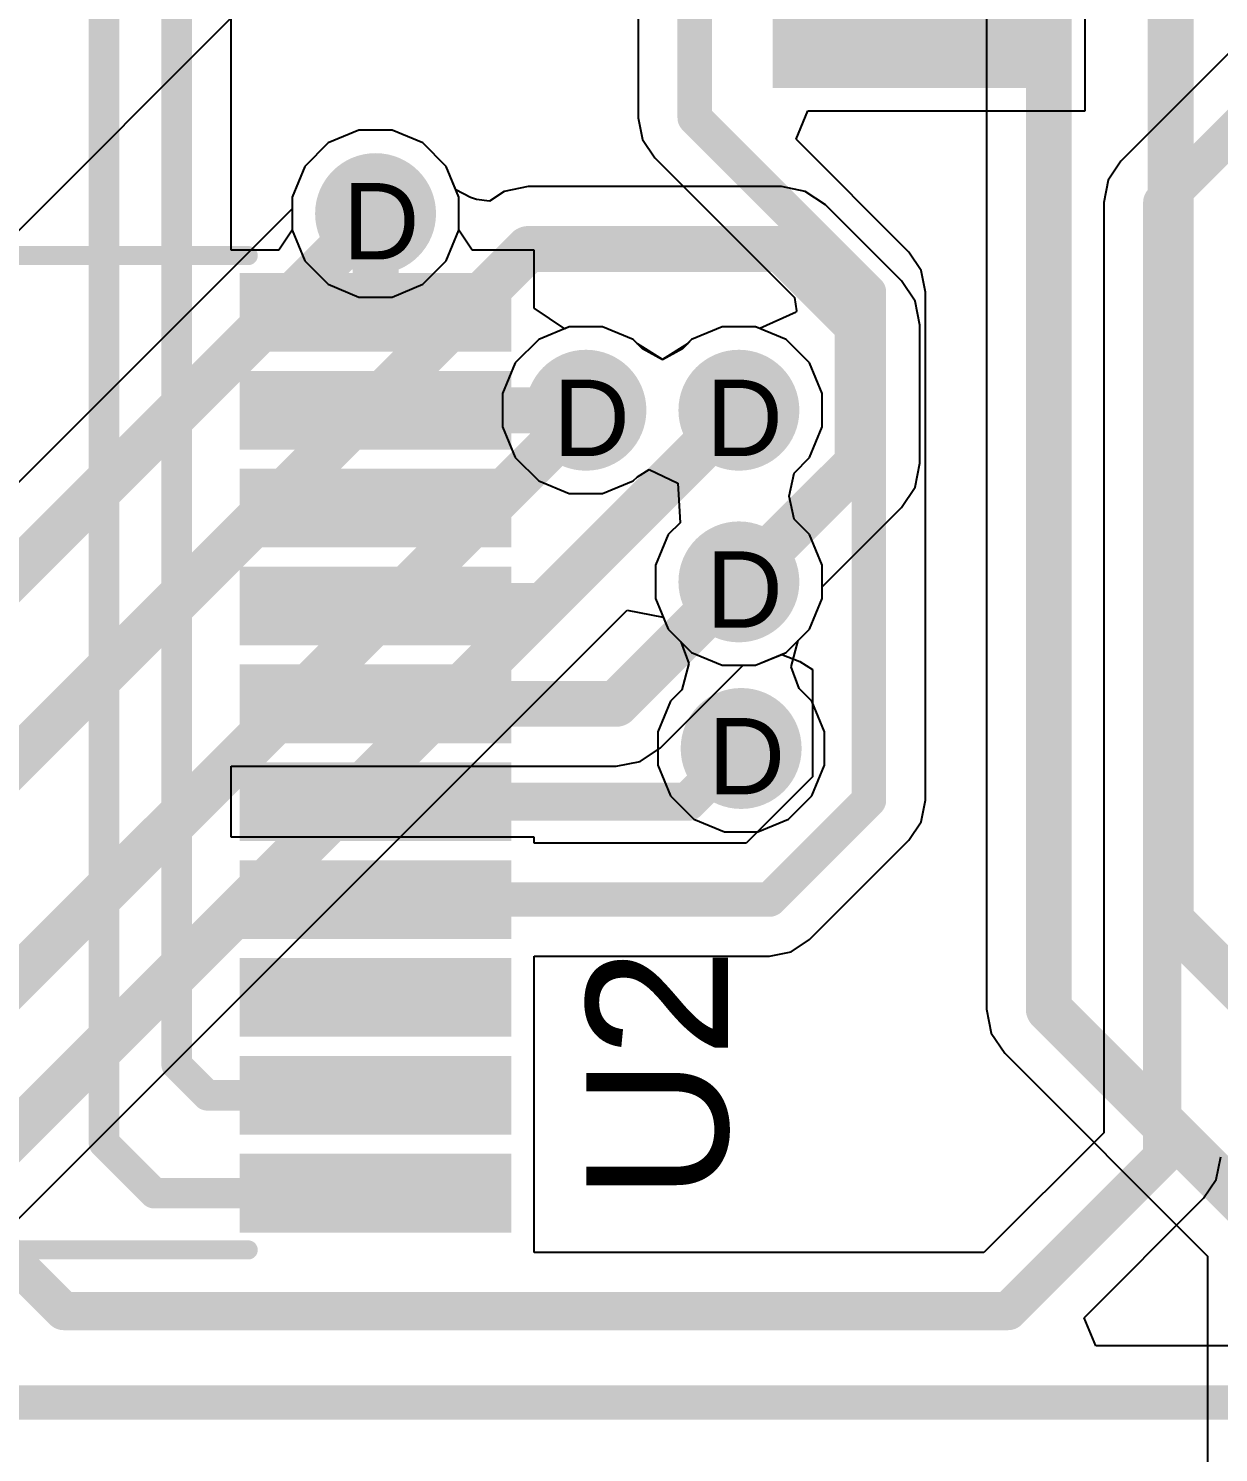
# Model space of a CAD drawing. Header units: inches. Extents: x 0 to 5401, y 0 to 5414.
# Drawn here: x 53.55 to 61.45, y 48.51 to 57.97 of the extents above; entities that cross this region are included whole.
import ezdxf

# ---------------------------------------------------------------- set-up
doc = ezdxf.new("R2010")
doc.units = ezdxf.units.IN
for name, color, linetype in [('Bottom Layer', 5, 'Continuous'), ('Bottom Solder', 6, 'Continuous'), ('Drill Drawing', 1, 'Continuous'), ('Layer 1', 16, 'Continuous'), ('Layer 2', 76, 'Continuous'), ('Top Layer', 1, 'Continuous'), ('Top Overlay', 2, 'Continuous'), ('Top Paste', 8, 'Continuous'), ('Top Solder', 216, 'Continuous'), ('Via Holes', 16, 'Continuous')]:
    doc.layers.add(name, color=color, linetype=linetype)
doc.styles.add('Arial', font='', dxfattribs={"height": 0.2})
doc.styles.get('Arial').set_extended_font_data('Arial')

# ---------------------------------------------------------------- blocks, each defined once
blk = doc.blocks.new('TSSOP_20_34')
at = {"layer": 'Top Layer'}
for points in [[(-2, 3.085), (-2, 2.765), (-3.6, 2.765), (-3.6, 3.085)], [(3.6, 3.085), (3.6, 2.765), (2, 2.765), (2, 3.085)], [(-2, 2.435), (-2, 2.115), (-3.6, 2.115), (-3.6, 2.435)], [(3.6, 2.435), (3.6, 2.115), (2, 2.115), (2, 2.435)], [(-2, 1.785), (-2, 1.465), (-3.6, 1.465), (-3.6, 1.785)], [(3.6, 1.785), (3.6, 1.465), (2, 1.465), (2, 1.785)], [(-2, 1.135), (-2, 0.815), (-3.6, 0.815), (-3.6, 1.135)], [(3.6, 1.135), (3.6, 0.815), (2, 0.815), (2, 1.135)], [(-2, 0.485), (-2, 0.165), (-3.6, 0.165), (-3.6, 0.485)], [(3.6, 0.485), (3.6, 0.165), (2, 0.165), (2, 0.485)], [(-2, -0.165), (-2, -0.485), (-3.6, -0.485), (-3.6, -0.165)], [(3.6, -0.165), (3.6, -0.485), (2, -0.485), (2, -0.165)], [(-2, -0.815), (-2, -1.135), (-3.6, -1.135), (-3.6, -0.815)], [(3.6, -0.815), (3.6, -1.135), (2, -1.135), (2, -0.815)], [(-2, -1.465), (-2, -1.785), (-3.6, -1.785), (-3.6, -1.465)], [(3.6, -1.465), (3.6, -1.785), (2, -1.785), (2, -1.465)], [(-2, -2.115), (-2, -2.435), (-3.6, -2.435), (-3.6, -2.115)], [(3.6, -2.115), (3.6, -2.435), (2, -2.435), (2, -2.115)], [(-2, -2.765), (-2, -3.085), (-3.6, -3.085), (-3.6, -2.765)], [(3.6, -2.765), (3.6, -3.085), (2, -3.085), (2, -2.765)]]:
    blk.add_hatch(color=1, dxfattribs=at).paths.add_polyline_path(points)
at = {"layer": 'Top Overlay'}
blk.add_hatch(color=2, dxfattribs=at).paths.add_polyline_path([(-1.9066, 2.6924), (-1.7288, 2.6924), (-1.7288, 3.1242), (-1.9066, 3.1242)])
at = {"layer": 'Top Paste'}
for points in [[(-2, 3.085), (-2, 2.765), (-3.6, 2.765), (-3.6, 3.085)], [(3.6, 3.085), (3.6, 2.765), (2, 2.765), (2, 3.085)], [(-2, 2.435), (-2, 2.115), (-3.6, 2.115), (-3.6, 2.435)], [(3.6, 2.435), (3.6, 2.115), (2, 2.115), (2, 2.435)], [(-2, 1.785), (-2, 1.465), (-3.6, 1.465), (-3.6, 1.785)], [(3.6, 1.785), (3.6, 1.465), (2, 1.465), (2, 1.785)], [(-2, 1.135), (-2, 0.815), (-3.6, 0.815), (-3.6, 1.135)], [(3.6, 1.135), (3.6, 0.815), (2, 0.815), (2, 1.135)], [(-2, 0.485), (-2, 0.165), (-3.6, 0.165), (-3.6, 0.485)], [(3.6, 0.485), (3.6, 0.165), (2, 0.165), (2, 0.485)], [(-2, -0.165), (-2, -0.485), (-3.6, -0.485), (-3.6, -0.165)], [(3.6, -0.165), (3.6, -0.485), (2, -0.485), (2, -0.165)], [(-2, -0.815), (-2, -1.135), (-3.6, -1.135), (-3.6, -0.815)], [(3.6, -0.815), (3.6, -1.135), (2, -1.135), (2, -0.815)], [(-2, -1.465), (-2, -1.785), (-3.6, -1.785), (-3.6, -1.465)], [(3.6, -1.465), (3.6, -1.785), (2, -1.785), (2, -1.465)], [(-2, -2.115), (-2, -2.435), (-3.6, -2.435), (-3.6, -2.115)], [(3.6, -2.115), (3.6, -2.435), (2, -2.435), (2, -2.115)], [(-2, -2.765), (-2, -3.085), (-3.6, -3.085), (-3.6, -2.765)], [(3.6, -2.765), (3.6, -3.085), (2, -3.085), (2, -2.765)]]:
    blk.add_hatch(color=8, dxfattribs=at).paths.add_polyline_path(points)
at = {"layer": 'Top Solder'}
for points in [[(-1.8984, 3.1866), (-1.8984, 2.6634), (-3.7016, 2.6634), (-3.7016, 3.1866)], [(3.7016, 3.1866), (3.7016, 2.6634), (1.8984, 2.6634), (1.8984, 3.1866)], [(-1.8984, 2.5366), (-1.8984, 2.0134), (-3.7016, 2.0134), (-3.7016, 2.5366)], [(3.7016, 2.5366), (3.7016, 2.0134), (1.8984, 2.0134), (1.8984, 2.5366)], [(-1.8984, 1.8866), (-1.8984, 1.3634), (-3.7016, 1.3634), (-3.7016, 1.8866)], [(3.7016, 1.8866), (3.7016, 1.3634), (1.8984, 1.3634), (1.8984, 1.8866)], [(-1.8984, 1.2366), (-1.8984, 0.7134), (-3.7016, 0.7134), (-3.7016, 1.2366)], [(3.7016, 1.2366), (3.7016, 0.7134), (1.8984, 0.7134), (1.8984, 1.2366)], [(-1.8984, 0.5866), (-1.8984, 0.0634), (-3.7016, 0.0634), (-3.7016, 0.5866)], [(3.7016, 0.5866), (3.7016, 0.0634), (1.8984, 0.0634), (1.8984, 0.5866)], [(-1.8984, -0.0634), (-1.8984, -0.5866), (-3.7016, -0.5866), (-3.7016, -0.0634)], [(3.7016, -0.0634), (3.7016, -0.5866), (1.8984, -0.5866), (1.8984, -0.0634)], [(-1.8984, -0.7134), (-1.8984, -1.2366), (-3.7016, -1.2366), (-3.7016, -0.7134)], [(3.7016, -0.7134), (3.7016, -1.2366), (1.8984, -1.2366), (1.8984, -0.7134)], [(-1.8984, -1.3634), (-1.8984, -1.8866), (-3.7016, -1.8866), (-3.7016, -1.3634)], [(3.7016, -1.3634), (3.7016, -1.8866), (1.8984, -1.8866), (1.8984, -1.3634)], [(-1.8984, -2.0134), (-1.8984, -2.5366), (-3.7016, -2.5366), (-3.7016, -2.0134)], [(3.7016, -2.0134), (3.7016, -2.5366), (1.8984, -2.5366), (1.8984, -2.0134)], [(-1.8984, -2.6634), (-1.8984, -3.1866), (-3.7016, -3.1866), (-3.7016, -2.6634)], [(3.7016, -2.6634), (3.7016, -3.1866), (1.8984, -3.1866), (1.8984, -2.6634)]]:
    blk.add_hatch(color=216, dxfattribs=at).paths.add_polyline_path(points)
at = {"layer": 'Top Overlay'}
for points in [[(-1.9066, 3.302, 0.127, 0.127, 0), (1.9542, 3.302, 0.127, 0.127, 0)], [(-3.8751, 2.8321, 0.127, 0.127, 0), (-3.8751, 3.0861, 0.127, 0.127, 0)], [(-3.8751, 3.0861, 0.127, 0.127, 0), (-3.7481, 2.9591, 0.127, 0.127, 0)], [(-3.8751, 2.8321, 0.127, 0.127, 0), (-3.7481, 2.9591, 0.127, 0.127, 0)], [(-1.9066, -3.302, 0.127, 0.127, 0), (1.9542, -3.302, 0.127, 0.127, 0)]]:
    blk.add_lwpolyline(points, format="xyseb", dxfattribs=at)
for points in [[(-1.9384, 3.302, 0.0635, 0.0635, 1), (-1.8749, 3.302, 0.0635, 0.0635, 1)], [(1.9224, 3.302, 0.0635, 0.0635, 1), (1.9859, 3.302, 0.0635, 0.0635, 1)], [(-3.9069, 3.0861, 0.0635, 0.0635, 1), (-3.8434, 3.0861, 0.0635, 0.0635, 1)], [(-3.9069, 3.0861, 0.0635, 0.0635, 1), (-3.8434, 3.0861, 0.0635, 0.0635, 1)], [(-3.7799, 2.9591, 0.0635, 0.0635, 1), (-3.7164, 2.9591, 0.0635, 0.0635, 1)], [(-3.7799, 2.9591, 0.0635, 0.0635, 1), (-3.7164, 2.9591, 0.0635, 0.0635, 1)], [(-3.9069, 2.8321, 0.0635, 0.0635, 1), (-3.8434, 2.8321, 0.0635, 0.0635, 1)], [(-3.9069, 2.8321, 0.0635, 0.0635, 1), (-3.8434, 2.8321, 0.0635, 0.0635, 1)], [(-1.9384, -3.302, 0.0635, 0.0635, 1), (-1.8749, -3.302, 0.0635, 0.0635, 1)], [(1.9224, -3.302, 0.0635, 0.0635, 1), (1.9859, -3.302, 0.0635, 0.0635, 1)]]:
    blk.add_lwpolyline(points, format="xyseb", close=True, dxfattribs=at)
blk = doc.blocks.new('B3U_1000P_43')
at = {"layer": 'Top Layer'}
for points in [[(-2.11, 0.86), (-1.29, 0.86), (-1.29, -0.86), (-2.11, -0.86)], [(1.29, 0.86), (2.11, 0.86), (2.11, -0.86), (1.29, -0.86)]]:
    blk.add_hatch(color=1, dxfattribs=at).paths.add_polyline_path(points)
at = {"layer": 'Top Paste'}
for points in [[(-2.11, 0.86), (-1.29, 0.86), (-1.29, -0.86), (-2.11, -0.86)], [(1.29, 0.86), (2.11, 0.86), (2.11, -0.86), (1.29, -0.86)]]:
    blk.add_hatch(color=8, dxfattribs=at).paths.add_polyline_path(points)
at = {"layer": 'Top Solder'}
for points in [[(-2.2116, 0.9616), (-1.1884, 0.9616), (-1.1884, -0.9616), (-2.2116, -0.9616)], [(1.1884, 0.9616), (2.2116, 0.9616), (2.2116, -0.9616), (1.1884, -0.9616)]]:
    blk.add_hatch(color=216, dxfattribs=at).paths.add_polyline_path(points)
at = {"layer": 'Top Overlay'}
for points in [[(-1.5748, 1.016, 0.127, 0.127, 0), (-1.5748, 1.2954, 0.127, 0.127, 0)], [(1.5748, 1.2954, 0.127, 0.127, 0), (-1.5748, 1.2954, 0.127, 0.127, 0)], [(1.5748, 1.016, 0.127, 0.127, 0), (1.5748, 1.2954, 0.127, 0.127, 0)], [(-1.5748, -1.2954, 0.127, 0.127, 0), (-1.5748, -1.016, 0.127, 0.127, 0)], [(1.5748, -1.2954, 0.127, 0.127, 0), (1.5748, -1.016, 0.127, 0.127, 0)], [(1.5748, -1.2954, 0.127, 0.127, 0), (-1.5748, -1.2954, 0.127, 0.127, 0)]]:
    blk.add_lwpolyline(points, format="xyseb", dxfattribs=at)
for points in [[(-1.6065, 1.2954, 0.0635, 0.0635, 1), (-1.5431, 1.2954, 0.0635, 0.0635, 1)], [(-1.6065, 1.2954, 0.0635, 0.0635, 1), (-1.5431, 1.2954, 0.0635, 0.0635, 1)], [(1.5431, 1.2954, 0.0635, 0.0635, 1), (1.6066, 1.2954, 0.0635, 0.0635, 1)], [(1.5431, 1.2954, 0.0635, 0.0635, 1), (1.6066, 1.2954, 0.0635, 0.0635, 1)], [(-1.6065, 1.016, 0.0635, 0.0635, 1), (-1.5431, 1.016, 0.0635, 0.0635, 1)], [(1.5431, 1.016, 0.0635, 0.0635, 1), (1.6066, 1.016, 0.0635, 0.0635, 1)], [(0.6411, 0, 0.254, 0.254, 1), (-0.6411, 0, 0.254, 0.254, 1)], [(-0.7046, 0, 0.127, 0.127, 1), (-0.5776, 0, 0.127, 0.127, 1)], [(0.5776, 0, 0.127, 0.127, 1), (0.7046, 0, 0.127, 0.127, 1)], [(-1.6065, -1.016, 0.0635, 0.0635, 1), (-1.5431, -1.016, 0.0635, 0.0635, 1)], [(1.5431, -1.016, 0.0635, 0.0635, 1), (1.6066, -1.016, 0.0635, 0.0635, 1)], [(-1.6065, -1.2954, 0.0635, 0.0635, 1), (-1.5431, -1.2954, 0.0635, 0.0635, 1)], [(-1.6065, -1.2954, 0.0635, 0.0635, 1), (-1.5431, -1.2954, 0.0635, 0.0635, 1)], [(1.5431, -1.2954, 0.0635, 0.0635, 1), (1.6066, -1.2954, 0.0635, 0.0635, 1)], [(1.5431, -1.2954, 0.0635, 0.0635, 1), (1.6066, -1.2954, 0.0635, 0.0635, 1)]]:
    blk.add_lwpolyline(points, format="xyseb", close=True, dxfattribs=at)

msp = doc.modelspace()

# ---------------------------------------------------------------- hatches: boundary and pattern name
at = {"layer": 'Bottom Layer'}
h = msp.add_hatch(color=5, dxfattribs=at)
edge = h.paths.add_edge_path()
edge.add_arc((55.8546, 56.737), 0.3, 0, 360)
h = msp.add_hatch(color=5, dxfattribs=at)
edge = h.paths.add_edge_path()
edge.add_arc((57.2516, 55.4312), 0.3, 0, 360)
h = msp.add_hatch(color=5, dxfattribs=at)
edge = h.paths.add_edge_path()
edge.add_arc((58.2676, 55.4312), 0.3, 0, 360)
h = msp.add_hatch(color=5, dxfattribs=at)
edge = h.paths.add_edge_path()
edge.add_arc((58.2676, 54.2912), 0.3, 0, 360)
h = msp.add_hatch(color=5, dxfattribs=at)
edge = h.paths.add_edge_path()
edge.add_arc((58.2825, 53.1847), 0.3, 0, 360)
at = {"layer": 'Bottom Solder'}
h = msp.add_hatch(color=6, dxfattribs=at)
edge = h.paths.add_edge_path()
edge.add_arc((55.8546, 56.737), 0.4016, 0, 360)
h = msp.add_hatch(color=6, dxfattribs=at)
edge = h.paths.add_edge_path()
edge.add_arc((57.2516, 55.4312), 0.4016, 0, 360)
h = msp.add_hatch(color=6, dxfattribs=at)
edge = h.paths.add_edge_path()
edge.add_arc((58.2676, 55.4312), 0.4016, 0, 360)
h = msp.add_hatch(color=6, dxfattribs=at)
edge = h.paths.add_edge_path()
edge.add_arc((58.2676, 54.2912), 0.4016, 0, 360)
h = msp.add_hatch(color=6, dxfattribs=at)
edge = h.paths.add_edge_path()
edge.add_arc((58.2825, 53.1847), 0.4016, 0, 360)
at = {"layer": 'Layer 1'}
h = msp.add_hatch(color=16, dxfattribs=at)
edge = h.paths.add_edge_path()
edge.add_arc((55.8546, 56.737), 0.3, 0, 360)
h = msp.add_hatch(color=16, dxfattribs=at)
edge = h.paths.add_edge_path()
edge.add_arc((57.2516, 55.4312), 0.3, 0, 360)
h = msp.add_hatch(color=16, dxfattribs=at)
edge = h.paths.add_edge_path()
edge.add_arc((58.2676, 55.4312), 0.3, 0, 360)
h = msp.add_hatch(color=16, dxfattribs=at)
edge = h.paths.add_edge_path()
edge.add_arc((58.2676, 54.2912), 0.3, 0, 360)
h = msp.add_hatch(color=16, dxfattribs=at)
edge = h.paths.add_edge_path()
edge.add_arc((58.2825, 53.1847), 0.3, 0, 360)
at = {"layer": 'Layer 2'}
h = msp.add_hatch(color=76, dxfattribs=at)
edge = h.paths.add_edge_path()
edge.add_arc((55.8546, 56.737), 0.3, 0, 360)
h = msp.add_hatch(color=76, dxfattribs=at)
edge = h.paths.add_edge_path()
edge.add_arc((57.2516, 55.4312), 0.3, 0, 360)
h = msp.add_hatch(color=76, dxfattribs=at)
edge = h.paths.add_edge_path()
edge.add_arc((58.2676, 55.4312), 0.3, 0, 360)
h = msp.add_hatch(color=76, dxfattribs=at)
edge = h.paths.add_edge_path()
edge.add_arc((58.2676, 54.2912), 0.3, 0, 360)
h = msp.add_hatch(color=76, dxfattribs=at)
edge = h.paths.add_edge_path()
edge.add_arc((58.2825, 53.1847), 0.3, 0, 360)
at = {"layer": 'Top Layer'}
h = msp.add_hatch(color=1, dxfattribs=at)
edge = h.paths.add_edge_path()
edge.add_arc((55.8546, 56.737), 0.3, 0, 360)
h = msp.add_hatch(color=1, dxfattribs=at)
edge = h.paths.add_edge_path()
edge.add_arc((57.2516, 55.4312), 0.3, 0, 360)
h = msp.add_hatch(color=1, dxfattribs=at)
edge = h.paths.add_edge_path()
edge.add_arc((58.2676, 55.4312), 0.3, 0, 360)
h = msp.add_hatch(color=1, dxfattribs=at)
edge = h.paths.add_edge_path()
edge.add_arc((58.2676, 54.2912), 0.3, 0, 360)
h = msp.add_hatch(color=1, dxfattribs=at)
edge = h.paths.add_edge_path()
edge.add_arc((58.2825, 53.1847), 0.3, 0, 360)
at = {"layer": 'Top Solder'}
h = msp.add_hatch(color=216, dxfattribs=at)
edge = h.paths.add_edge_path()
edge.add_arc((55.8546, 56.737), 0.4016, 0, 360)
h = msp.add_hatch(color=216, dxfattribs=at)
edge = h.paths.add_edge_path()
edge.add_arc((57.2516, 55.4312), 0.4016, 0, 360)
h = msp.add_hatch(color=216, dxfattribs=at)
edge = h.paths.add_edge_path()
edge.add_arc((58.2676, 55.4312), 0.4016, 0, 360)
h = msp.add_hatch(color=216, dxfattribs=at)
edge = h.paths.add_edge_path()
edge.add_arc((58.2676, 54.2912), 0.4016, 0, 360)
h = msp.add_hatch(color=216, dxfattribs=at)
edge = h.paths.add_edge_path()
edge.add_arc((58.2825, 53.1847), 0.4016, 0, 360)
at = {"layer": 'Via Holes'}
h = msp.add_hatch(color=7, dxfattribs=at)
edge = h.paths.add_edge_path()
edge.add_arc((55.8546, 56.737), 0.15, 0, 360)
h = msp.add_hatch(color=7, dxfattribs=at)
edge = h.paths.add_edge_path()
edge.add_arc((57.2516, 55.4312), 0.15, 0, 360)
h = msp.add_hatch(color=7, dxfattribs=at)
edge = h.paths.add_edge_path()
edge.add_arc((58.2676, 55.4312), 0.15, 0, 360)
h = msp.add_hatch(color=7, dxfattribs=at)
edge = h.paths.add_edge_path()
edge.add_arc((58.2676, 54.2912), 0.15, 0, 360)
h = msp.add_hatch(color=7, dxfattribs=at)
edge = h.paths.add_edge_path()
edge.add_arc((58.2825, 53.1847), 0.15, 0, 360)

# ---------------------------------------------------------------- linework, layer by layer
at = {"layer": 'Bottom Layer'}
for p, q in [((59.9112, 78.2072), (59.9112, 51.4533)), ((55.7444, 57.291), (55.5408, 57.2067)), ((55.9648, 57.291), (55.7444, 57.291)), ((56.1684, 57.2067), (55.9648, 57.291)), ((55.5408, 57.2067), (55.385, 57.0508)), ((56.3243, 57.0508), (56.1684, 57.2067)), ((55.385, 57.0508), (55.3006, 56.8472)), ((56.3884, 56.896), (56.3243, 57.0508)), ((55.3006, 56.8472), (55.3006, 56.769)), ((56.4851, 56.8436), (56.3884, 56.896)), ((56.5242, 56.8316), (56.4851, 56.8436)), ((56.7092, 56.8848), (56.6118, 56.8197)), ((56.8678, 56.9164), (56.7092, 56.8848)), ((58.5499, 56.9164), (56.8678, 56.9164)), ((58.7085, 56.8848), (58.5499, 56.9164)), ((58.8429, 56.795), (58.7085, 56.8848)), ((55.3006, 56.769), (46.0459, 47.5143)), ((56.6118, 56.8197), (56.5242, 56.8316)), ((59.348, 56.2899), (58.8429, 56.795)), ((59.4378, 56.1555), (59.348, 56.2899)), ((59.4694, 55.9969), (59.4378, 56.1555)), ((59.4694, 55.0786), (59.4694, 55.9969)), ((59.4378, 54.92), (59.4694, 55.0786)), ((59.348, 54.7856), (59.4378, 54.92)), ((58.8216, 54.2592), (59.348, 54.7856)), ((58.8216, 54.181), (58.8216, 54.2592)), ((43.0864, 39.664), (57.5259, 54.1035)), ((57.5259, 54.1035), (57.7655, 54.0557)), ((58.7373, 53.9774), (58.8216, 54.181)), ((57.7655, 54.0557), (57.798, 53.9774)), ((57.798, 53.9774), (57.9538, 53.8216)), ((58.5814, 53.8216), (58.7373, 53.9774)), ((57.9538, 53.8216), (58.1574, 53.7372)), ((58.3778, 53.7372), (58.5814, 53.8216)), ((58.1574, 53.7372), (58.3778, 53.7372)), ((59.9112, 51.4533), (59.9427, 51.2947)), ((59.9427, 51.2947), (60.0326, 51.1603)), ((60.0326, 51.1603), (61.3791, 49.8137)), ((61.3791, 49.8137), (61.3791, 25.2301))]:
    msp.add_line(p, q, dxfattribs=at)
for points in [[(60.3256, 51.4533, 0.3048, 0.3048, 0), (60.3256, 78.2072, 0.3048, 0.3048, 0)], [(61.135, 52.0442, 0.3048, 0.3048, 0), (61.135, 77.8736, 0.3048, 0.3048, 0)], [(35.941, 36.8234, 0.3048, 0.3048, 0), (55.8546, 56.737, 0.3048, 0.3048, 0)], [(37.846, 37.4802, 0.3048, 0.3048, 0), (56.8678, 56.502, 0.3048, 0.3048, 0)], [(56.8678, 56.502, 0.3048, 0.3048, 0), (58.5499, 56.502, 0.3048, 0.3048, 0)], [(58.5499, 56.502, 0.3048, 0.3048, 0), (59.055, 55.9969, 0.3048, 0.3048, 0)], [(59.055, 55.0786, 0.3048, 0.3048, 0), (59.055, 55.9969, 0.3048, 0.3048, 0)], [(41.5535, 39.7331, 0.3048, 0.3048, 0), (57.2516, 55.4312, 0.3048, 0.3048, 0)], [(42.672, 39.8356, 0.3048, 0.3048, 0), (58.2676, 55.4312, 0.3048, 0.3048, 0)], [(58.2676, 54.2912, 0.3048, 0.3048, 0), (59.055, 55.0786, 0.3048, 0.3048, 0)], [(61.135, 52.0442, 0.3048, 0.3048, 0), (62.7837, 50.3955, 0.3048, 0.3048, 0)], [(60.3256, 51.4533, 0.3048, 0.3048, 0), (61.7935, 49.9854, 0.3048, 0.3048, 0)]]:
    msp.add_lwpolyline(points, format="xyseb", dxfattribs=at)
for points in [[(55.7784, 56.737, 0.1524, 0.1524, 1), (55.9308, 56.737, 0.1524, 0.1524, 1)], [(56.7916, 56.502, 0.1524, 0.1524, 1), (56.944, 56.502, 0.1524, 0.1524, 1)], [(56.7916, 56.502, 0.1524, 0.1524, 1), (56.944, 56.502, 0.1524, 0.1524, 1)], [(58.4737, 56.502, 0.1524, 0.1524, 1), (58.6261, 56.502, 0.1524, 0.1524, 1)], [(58.4737, 56.502, 0.1524, 0.1524, 1), (58.6261, 56.502, 0.1524, 0.1524, 1)], [(58.9788, 55.9969, 0.1524, 0.1524, 1), (59.1312, 55.9969, 0.1524, 0.1524, 1)], [(58.9788, 55.9969, 0.1524, 0.1524, 1), (59.1312, 55.9969, 0.1524, 0.1524, 1)], [(57.1754, 55.4312, 0.1524, 0.1524, 1), (57.3278, 55.4312, 0.1524, 0.1524, 1)], [(58.1914, 55.4312, 0.1524, 0.1524, 1), (58.3438, 55.4312, 0.1524, 0.1524, 1)], [(58.9788, 55.0786, 0.1524, 0.1524, 1), (59.1312, 55.0786, 0.1524, 0.1524, 1)], [(58.9788, 55.0786, 0.1524, 0.1524, 1), (59.1312, 55.0786, 0.1524, 0.1524, 1)], [(58.1914, 54.2912, 0.1524, 0.1524, 1), (58.3438, 54.2912, 0.1524, 0.1524, 1)], [(61.0588, 52.0442, 0.1524, 0.1524, 1), (61.2112, 52.0442, 0.1524, 0.1524, 1)], [(61.0588, 52.0442, 0.1524, 0.1524, 1), (61.2112, 52.0442, 0.1524, 0.1524, 1)], [(60.2494, 51.4533, 0.1524, 0.1524, 1), (60.4018, 51.4533, 0.1524, 0.1524, 1)], [(60.2494, 51.4533, 0.1524, 0.1524, 1), (60.4018, 51.4533, 0.1524, 0.1524, 1)]]:
    msp.add_lwpolyline(points, format="xyseb", close=True, dxfattribs=at)
at = {"layer": 'Layer 1'}
for p, q in [((55.7444, 57.291), (55.5408, 57.2067)), ((55.9648, 57.291), (55.7444, 57.291)), ((56.1684, 57.2067), (55.9648, 57.291)), ((55.5408, 57.2067), (55.385, 57.0508)), ((56.3243, 57.0508), (56.1684, 57.2067)), ((55.385, 57.0508), (55.3006, 56.8472)), ((56.4086, 56.8472), (56.3243, 57.0508)), ((55.3006, 56.8472), (55.3006, 56.6268)), ((56.4086, 56.6268), (56.4086, 56.8472)), ((55.3006, 56.6268), (55.385, 56.4232)), ((56.3243, 56.4232), (56.4086, 56.6268)), ((55.385, 56.4232), (55.5408, 56.2674)), ((56.1684, 56.2674), (56.3243, 56.4232)), ((55.5408, 56.2674), (55.7444, 56.183)), ((55.7444, 56.183), (55.9648, 56.183)), ((55.9648, 56.183), (56.1684, 56.2674)), ((56.9378, 55.9009), (56.782, 55.745)), ((57.1414, 55.9852), (56.9378, 55.9009)), ((57.3618, 55.9852), (57.1414, 55.9852)), ((57.5654, 55.9009), (57.3618, 55.9852)), ((57.5937, 55.8726), (57.5654, 55.9009)), ((57.9538, 55.9009), (57.9255, 55.8726)), ((58.1574, 55.9852), (57.9538, 55.9009)), ((58.3778, 55.9852), (58.1574, 55.9852)), ((58.5814, 55.9009), (58.3778, 55.9852)), ((58.7373, 55.745), (58.5814, 55.9009)), ((57.7596, 55.769), (57.5937, 55.8726)), ((57.9255, 55.8726), (57.7596, 55.769)), ((56.782, 55.745), (56.6976, 55.5414)), ((58.8216, 55.5414), (58.7373, 55.745)), ((56.6976, 55.5414), (56.6976, 55.321)), ((58.8216, 55.321), (58.8216, 55.5414)), ((56.6976, 55.321), (56.782, 55.1174)), ((58.7373, 55.1174), (58.8216, 55.321)), ((56.782, 55.1174), (56.9378, 54.9616)), ((58.6339, 55.0141), (58.7373, 55.1174)), ((56.9378, 54.9616), (57.1414, 54.8772)), ((57.3618, 54.8772), (57.5654, 54.9616)), ((57.5654, 54.9616), (57.5937, 54.9898)), ((57.5937, 54.9898), (57.6712, 55.0382)), ((57.6712, 55.0382), (57.8612, 54.9458)), ((58.6022, 54.8612), (58.6339, 55.0141)), ((57.1414, 54.8772), (57.3618, 54.8772)), ((57.8612, 54.9458), (57.8769, 54.684)), ((58.6339, 54.7084), (58.6022, 54.8612)), ((57.8769, 54.684), (57.798, 54.605)), ((58.7373, 54.605), (58.6339, 54.7084)), ((57.798, 54.605), (57.7136, 54.4014)), ((58.8216, 54.4014), (58.7373, 54.605)), ((57.7136, 54.4014), (57.7136, 54.181)), ((58.8216, 54.181), (58.8216, 54.4014)), ((57.7136, 54.181), (57.798, 53.9774)), ((58.7373, 53.9774), (58.8216, 54.181)), ((57.798, 53.9774), (57.9538, 53.8216)), ((58.5814, 53.8216), (58.7373, 53.9774)), ((57.9538, 53.8216), (58.1574, 53.7372)), ((58.3778, 53.7372), (58.5814, 53.8216)), ((58.1574, 53.7372), (58.3778, 53.7372))]:
    msp.add_line(p, q, dxfattribs=at)
at = {"layer": 'Layer 2'}
for p, q in [((55.7444, 57.291), (55.5408, 57.2067)), ((55.9648, 57.291), (55.7444, 57.291)), ((56.1684, 57.2067), (55.9648, 57.291)), ((55.5408, 57.2067), (55.385, 57.0508)), ((56.3243, 57.0508), (56.1684, 57.2067)), ((55.385, 57.0508), (55.3006, 56.8472)), ((56.4086, 56.8472), (56.3243, 57.0508)), ((55.3006, 56.8472), (55.3006, 56.6268)), ((56.4086, 56.6268), (56.4086, 56.8472)), ((55.3006, 56.6268), (55.385, 56.4232)), ((56.3243, 56.4232), (56.4086, 56.6268)), ((55.385, 56.4232), (55.5408, 56.2674)), ((56.1684, 56.2674), (56.3243, 56.4232)), ((55.5408, 56.2674), (55.7444, 56.183)), ((55.7444, 56.183), (55.9648, 56.183)), ((55.9648, 56.183), (56.1684, 56.2674)), ((56.9378, 55.9009), (56.782, 55.745)), ((57.1414, 55.9852), (56.9378, 55.9009)), ((57.3618, 55.9852), (57.1414, 55.9852)), ((57.5654, 55.9009), (57.3618, 55.9852)), ((57.5937, 55.8726), (57.5654, 55.9009)), ((57.9538, 55.9009), (57.9255, 55.8726)), ((58.1574, 55.9852), (57.9538, 55.9009)), ((58.3778, 55.9852), (58.1574, 55.9852)), ((58.5814, 55.9009), (58.3778, 55.9852)), ((58.7373, 55.745), (58.5814, 55.9009)), ((57.7596, 55.769), (57.5937, 55.8726)), ((57.9255, 55.8726), (57.7596, 55.769)), ((56.782, 55.745), (56.6976, 55.5414)), ((58.8216, 55.5414), (58.7373, 55.745)), ((56.6976, 55.5414), (56.6976, 55.321)), ((58.8216, 55.321), (58.8216, 55.5414)), ((56.6976, 55.321), (56.782, 55.1174)), ((58.7373, 55.1174), (58.8216, 55.321)), ((56.782, 55.1174), (56.9378, 54.9616)), ((58.6339, 55.0141), (58.7373, 55.1174)), ((56.9378, 54.9616), (57.1414, 54.8772)), ((57.3618, 54.8772), (57.5654, 54.9616)), ((57.5654, 54.9616), (57.5937, 54.9898)), ((57.5937, 54.9898), (57.6712, 55.0382)), ((57.6712, 55.0382), (57.8612, 54.9458)), ((58.6022, 54.8612), (58.6339, 55.0141)), ((57.1414, 54.8772), (57.3618, 54.8772)), ((57.8612, 54.9458), (57.8769, 54.684)), ((58.6339, 54.7084), (58.6022, 54.8612)), ((57.8769, 54.684), (57.798, 54.605)), ((58.7373, 54.605), (58.6339, 54.7084)), ((57.798, 54.605), (57.7136, 54.4014)), ((58.8216, 54.4014), (58.7373, 54.605)), ((57.7136, 54.4014), (57.7136, 54.181)), ((58.8216, 54.181), (58.8216, 54.4014)), ((57.7136, 54.181), (57.798, 53.9774)), ((58.7373, 53.9774), (58.8216, 54.181)), ((57.798, 53.9774), (57.8819, 53.8934)), ((58.662, 53.9021), (58.7373, 53.9774)), ((57.8819, 53.8934), (57.9345, 53.7486)), ((58.6156, 53.7273), (58.662, 53.9021)), ((57.9345, 53.7486), (57.8881, 53.5738)), ((58.6681, 53.5825), (58.6156, 53.7273)), ((57.8881, 53.5738), (57.8128, 53.4985)), ((58.7521, 53.4985), (58.6681, 53.5825)), ((57.8128, 53.4985), (57.7285, 53.2949)), ((58.8365, 53.2949), (58.7521, 53.4985)), ((57.7285, 53.2949), (57.7285, 53.0745)), ((58.8365, 53.0745), (58.8365, 53.2949)), ((57.7285, 53.0745), (57.8128, 52.8709)), ((58.7521, 52.8709), (58.8365, 53.0745)), ((57.8128, 52.8709), (57.9686, 52.7151)), ((58.5963, 52.7151), (58.7521, 52.8709)), ((57.9686, 52.7151), (58.1723, 52.6307)), ((58.3927, 52.6307), (58.5963, 52.7151)), ((58.1723, 52.6307), (58.3927, 52.6307))]:
    msp.add_line(p, q, dxfattribs=at)
at = {"layer": 'Top Layer'}
for p, q in [((57.5985, 74.9501), (57.5985, 57.3735)), ((54.8964, 56.4952), (54.8964, 59.6814)), ((60.5675, 57.419), (60.5675, 58.747)), ((61.6828, 57.9646), (60.8044, 57.0863)), ((58.6473, 57.2312), (58.7251, 57.419)), ((58.7251, 57.419), (60.5675, 57.419)), ((57.5985, 57.3735), (57.6271, 57.2298)), ((55.7444, 57.291), (55.5408, 57.2067)), ((55.9648, 57.291), (55.7444, 57.291)), ((56.1684, 57.2067), (55.9648, 57.291)), ((57.6271, 57.2298), (57.7085, 57.108)), ((59.3967, 56.4819), (58.6473, 57.2312)), ((55.5408, 57.2067), (55.385, 57.0508)), ((56.3243, 57.0508), (56.1684, 57.2067)), ((55.385, 57.0508), (55.3006, 56.8472)), ((56.4086, 56.8472), (56.3243, 57.0508)), ((57.7085, 57.108), (58.6372, 56.1793)), ((60.8044, 57.0863), (60.7202, 56.9602)), ((60.7202, 56.9602), (60.6906, 56.8116)), ((55.3006, 56.8472), (55.3006, 56.6268)), ((56.4086, 56.6268), (56.4086, 56.8472)), ((60.6906, 56.8116), (60.6906, 50.6325)), ((55.3006, 56.6268), (55.2127, 56.4952)), ((56.4965, 56.4952), (56.4086, 56.6268)), ((55.2127, 56.4952), (54.8964, 56.4952)), ((56.9086, 56.4952), (56.4965, 56.4952)), ((56.9086, 56.1087), (56.9086, 56.4952)), ((59.4781, 56.36), (59.3967, 56.4819)), ((59.5067, 56.2163), (59.4781, 56.36)), ((59.5067, 52.8411), (59.5067, 56.2163)), ((57.1118, 55.9729), (56.9086, 56.1087)), ((58.6372, 56.1793), (58.6509, 56.0905)), ((58.6509, 56.0905), (58.6483, 56.0825)), ((58.6483, 56.0825), (58.4069, 55.9731)), ((57.1414, 55.9852), (57.1118, 55.9729)), ((57.3618, 55.9852), (57.1414, 55.9852)), ((57.5654, 55.9009), (57.3618, 55.9852)), ((57.6269, 55.8394), (57.5654, 55.9009)), ((57.9538, 55.9009), (57.8924, 55.8394)), ((58.1574, 55.9852), (57.9538, 55.9009)), ((58.3778, 55.9852), (58.1574, 55.9852)), ((58.4069, 55.9731), (58.3778, 55.9852)), ((57.7596, 55.7662), (57.6269, 55.8394)), ((57.8924, 55.8394), (57.7596, 55.7662)), ((57.7461, 53.1882), (58.2951, 53.7372)), ((58.2951, 53.7372), (58.3778, 53.7372)), ((58.3778, 53.7372), (58.5525, 53.8096)), ((58.5525, 53.8096), (58.6712, 53.7633)), ((58.6712, 53.7633), (58.7557, 53.7084)), ((58.7557, 53.7084), (58.7557, 52.9967)), ((57.6117, 53.0984), (57.7461, 53.1882)), ((54.8964, 52.5952), (54.8964, 53.0672)), ((54.8964, 53.0672), (55.8528, 53.0672)), ((55.8528, 53.0672), (55.8546, 53.0668)), ((55.8546, 53.0668), (57.4531, 53.0668)), ((57.4531, 53.0668), (57.6117, 53.0984)), ((58.7557, 52.9967), (58.3157, 52.5567)), ((59.4781, 52.6974), (59.5067, 52.8411)), ((59.3967, 52.5756), (59.4781, 52.6974)), ((56.9086, 52.5952), (54.8964, 52.5952)), ((56.9086, 52.5567), (56.9086, 52.5952)), ((58.3157, 52.5567), (56.9086, 52.5567)), ((58.7368, 51.9157), (59.3967, 52.5756)), ((58.4713, 51.8057), (58.615, 51.8343)), ((58.615, 51.8343), (58.7368, 51.9157)), ((56.9086, 51.1172), (56.9086, 51.8057)), ((56.9086, 51.8057), (58.4713, 51.8057)), ((56.9086, 50.4672), (56.9086, 51.1172)), ((60.6906, 50.6325), (59.8948, 49.8367)), ((56.9086, 49.8367), (56.9086, 50.4672)), ((61.438, 50.3229), (61.4676, 50.4716)), ((61.3538, 50.1969), (61.438, 50.3229)), ((60.561, 49.4041), (61.3538, 50.1969)), ((59.8948, 49.8367), (56.9086, 49.8367)), ((60.6388, 49.2164), (60.561, 49.4041)), ((67.7814, 49.2164), (60.6388, 49.2164))]:
    msp.add_line(p, q, dxfattribs=at)
for points in [[(57.974, 57.3735, 0.2286, 0.2286, 0), (57.974, 75.1056, 0.2286, 0.2286, 0)], [(54.0512, 50.5648, 0.2032, 0.2032, 0), (54.0512, 60.9788, 0.2032, 0.2032, 0)], [(54.5338, 51.0844, 0.2032, 0.2032, 0), (54.5338, 60.9788, 0.2032, 0.2032, 0)], [(61.0791, 56.8116, 0.254, 0.254, 0), (61.9575, 57.6899, 0.254, 0.254, 0)], [(57.974, 57.3735, 0.2286, 0.2286, 0), (59.1312, 56.2163, 0.2286, 0.2286, 0)], [(61.0791, 50.4716, 0.254, 0.254, 0), (61.0791, 56.8116, 0.254, 0.254, 0)], [(55.8546, 56.0812, 0.3048, 0.3048, 0), (55.8546, 56.737, 0.3048, 0.3048, 0)], [(59.1312, 52.8411, 0.2286, 0.2286, 0), (59.1312, 56.2163, 0.2286, 0.2286, 0)], [(55.8546, 55.4312, 0.3048, 0.3048, 0), (57.2516, 55.4312, 0.3048, 0.3048, 0)], [(56.9676, 54.1312, 0.3048, 0.3048, 0), (58.2676, 55.4312, 0.3048, 0.3048, 0)], [(57.4531, 53.4812, 0.3048, 0.3048, 0), (58.2631, 54.2912, 0.3048, 0.3048, 0)], [(58.2631, 54.2912, 0.3048, 0.3048, 0), (58.2676, 54.2912, 0.3048, 0.3048, 0)], [(55.8546, 54.1312, 0.3048, 0.3048, 0), (56.9676, 54.1312, 0.3048, 0.3048, 0)], [(55.8546, 53.4812, 0.3048, 0.3048, 0), (57.4531, 53.4812, 0.3048, 0.3048, 0)], [(57.9289, 52.8312, 0.254, 0.254, 0), (58.2825, 53.1847, 0.254, 0.254, 0)], [(55.8546, 52.8312, 0.254, 0.254, 0), (57.9289, 52.8312, 0.254, 0.254, 0)], [(58.4713, 52.1812, 0.2286, 0.2286, 0), (59.1312, 52.8411, 0.2286, 0.2286, 0)], [(55.8546, 52.1812, 0.2286, 0.2286, 0), (58.4713, 52.1812, 0.2286, 0.2286, 0)], [(54.5338, 51.0844, 0.2032, 0.2032, 0), (54.737, 50.8812, 0.2032, 0.2032, 0)], [(54.737, 50.8812, 0.2032, 0.2032, 0), (55.8546, 50.8812, 0.2032, 0.2032, 0)], [(52.7209, 50.5105, 0.254, 0.254, 0), (53.7831, 49.4482, 0.254, 0.254, 0)], [(54.0512, 50.5648, 0.2032, 0.2032, 0), (54.3848, 50.2312, 0.2032, 0.2032, 0)], [(60.0558, 49.4482, 0.254, 0.254, 0), (61.0791, 50.4716, 0.254, 0.254, 0)], [(54.3848, 50.2312, 0.2032, 0.2032, 0), (55.8546, 50.2312, 0.2032, 0.2032, 0)], [(53.7831, 49.4482, 0.254, 0.254, 0), (60.0558, 49.4482, 0.254, 0.254, 0)], [(53.2361, 48.8409, 0.2286, 0.2286, 0), (67.937, 48.8409, 0.2286, 0.2286, 0)]]:
    msp.add_lwpolyline(points, format="xyseb", dxfattribs=at)
for points in [[(57.9169, 57.3735, 0.1143, 0.1143, 1), (58.0312, 57.3735, 0.1143, 0.1143, 1)], [(57.9169, 57.3735, 0.1143, 0.1143, 1), (58.0312, 57.3735, 0.1143, 0.1143, 1)], [(61.0156, 56.8116, 0.127, 0.127, 1), (61.1426, 56.8116, 0.127, 0.127, 1)], [(61.0156, 56.8116, 0.127, 0.127, 1), (61.1426, 56.8116, 0.127, 0.127, 1)], [(55.7784, 56.737, 0.1524, 0.1524, 1), (55.9308, 56.737, 0.1524, 0.1524, 1)], [(59.0741, 56.2163, 0.1143, 0.1143, 1), (59.1884, 56.2163, 0.1143, 0.1143, 1)], [(59.0741, 56.2163, 0.1143, 0.1143, 1), (59.1884, 56.2163, 0.1143, 0.1143, 1)], [(55.7784, 56.0812, 0.1524, 0.1524, 1), (55.9308, 56.0812, 0.1524, 0.1524, 1)], [(55.7784, 55.4312, 0.1524, 0.1524, 1), (55.9308, 55.4312, 0.1524, 0.1524, 1)], [(57.1754, 55.4312, 0.1524, 0.1524, 1), (57.3278, 55.4312, 0.1524, 0.1524, 1)], [(58.1914, 55.4312, 0.1524, 0.1524, 1), (58.3438, 55.4312, 0.1524, 0.1524, 1)], [(58.1869, 54.2912, 0.1524, 0.1524, 1), (58.3393, 54.2912, 0.1524, 0.1524, 1)], [(58.1869, 54.2912, 0.1524, 0.1524, 1), (58.3393, 54.2912, 0.1524, 0.1524, 1)], [(58.1914, 54.2912, 0.1524, 0.1524, 1), (58.3438, 54.2912, 0.1524, 0.1524, 1)], [(55.7784, 54.1312, 0.1524, 0.1524, 1), (55.9308, 54.1312, 0.1524, 0.1524, 1)], [(56.8914, 54.1312, 0.1524, 0.1524, 1), (57.0438, 54.1312, 0.1524, 0.1524, 1)], [(56.8914, 54.1312, 0.1524, 0.1524, 1), (57.0438, 54.1312, 0.1524, 0.1524, 1)], [(55.7784, 53.4812, 0.1524, 0.1524, 1), (55.9308, 53.4812, 0.1524, 0.1524, 1)], [(57.3769, 53.4812, 0.1524, 0.1524, 1), (57.5293, 53.4812, 0.1524, 0.1524, 1)], [(57.3769, 53.4812, 0.1524, 0.1524, 1), (57.5293, 53.4812, 0.1524, 0.1524, 1)], [(58.219, 53.1847, 0.127, 0.127, 1), (58.346, 53.1847, 0.127, 0.127, 1)], [(55.7911, 52.8312, 0.127, 0.127, 1), (55.9181, 52.8312, 0.127, 0.127, 1)], [(57.8654, 52.8312, 0.127, 0.127, 1), (57.9924, 52.8312, 0.127, 0.127, 1)], [(57.8654, 52.8312, 0.127, 0.127, 1), (57.9924, 52.8312, 0.127, 0.127, 1)], [(59.0741, 52.8411, 0.1143, 0.1143, 1), (59.1884, 52.8411, 0.1143, 0.1143, 1)], [(59.0741, 52.8411, 0.1143, 0.1143, 1), (59.1884, 52.8411, 0.1143, 0.1143, 1)], [(55.7975, 52.1812, 0.1143, 0.1143, 1), (55.9118, 52.1812, 0.1143, 0.1143, 1)], [(58.4141, 52.1812, 0.1143, 0.1143, 1), (58.5284, 52.1812, 0.1143, 0.1143, 1)], [(58.4141, 52.1812, 0.1143, 0.1143, 1), (58.5284, 52.1812, 0.1143, 0.1143, 1)], [(54.483, 51.0844, 0.1016, 0.1016, 1), (54.5846, 51.0844, 0.1016, 0.1016, 1)], [(54.483, 51.0844, 0.1016, 0.1016, 1), (54.5846, 51.0844, 0.1016, 0.1016, 1)], [(54.6862, 50.8812, 0.1016, 0.1016, 1), (54.7878, 50.8812, 0.1016, 0.1016, 1)], [(54.6862, 50.8812, 0.1016, 0.1016, 1), (54.7878, 50.8812, 0.1016, 0.1016, 1)], [(55.8038, 50.8812, 0.1016, 0.1016, 1), (55.9054, 50.8812, 0.1016, 0.1016, 1)], [(54.0004, 50.5648, 0.1016, 0.1016, 1), (54.102, 50.5648, 0.1016, 0.1016, 1)], [(54.0004, 50.5648, 0.1016, 0.1016, 1), (54.102, 50.5648, 0.1016, 0.1016, 1)], [(61.0156, 50.4716, 0.127, 0.127, 1), (61.1426, 50.4716, 0.127, 0.127, 1)], [(61.0156, 50.4716, 0.127, 0.127, 1), (61.1426, 50.4716, 0.127, 0.127, 1)], [(54.334, 50.2312, 0.1016, 0.1016, 1), (54.4356, 50.2312, 0.1016, 0.1016, 1)], [(54.334, 50.2312, 0.1016, 0.1016, 1), (54.4356, 50.2312, 0.1016, 0.1016, 1)], [(55.8038, 50.2312, 0.1016, 0.1016, 1), (55.9054, 50.2312, 0.1016, 0.1016, 1)], [(53.7196, 49.4482, 0.127, 0.127, 1), (53.8466, 49.4482, 0.127, 0.127, 1)], [(53.7196, 49.4482, 0.127, 0.127, 1), (53.8466, 49.4482, 0.127, 0.127, 1)], [(59.9923, 49.4482, 0.127, 0.127, 1), (60.1193, 49.4482, 0.127, 0.127, 1)], [(59.9923, 49.4482, 0.127, 0.127, 1), (60.1193, 49.4482, 0.127, 0.127, 1)]]:
    msp.add_lwpolyline(points, format="xyseb", close=True, dxfattribs=at)
at = {"layer": 'Top Solder'}
msp.add_line((3.1151, 6.1617), (5401.2685, 5414.3175), dxfattribs=at)

# ---------------------------------------------------------------- block references
at = {"rotation": 270}
msp.add_blockref('B3U_1000P_43', (59.4535, 59.783), dxfattribs=at)
msp.add_blockref('TSSOP_20_34', (53.0546, 53.1562))

# ---------------------------------------------------------------- texts
at = {"layer": 'Drill Drawing', "style": 'Arial'}
for p in [(55.6345, 56.4323), (57.0315, 55.1265), (58.0475, 55.1265), (58.0475, 53.9865), (58.0624, 52.88)]:
    msp.add_text('D', height=0.508, dxfattribs=at).set_placement(p)
at = {"layer": 'Top Overlay', "style": 'Arial'}
msp.add_text('U2', height=0.9398, rotation=90, dxfattribs=at).set_placement((58.1945, 50.183))

doc.saveas('drawing.dxf')
